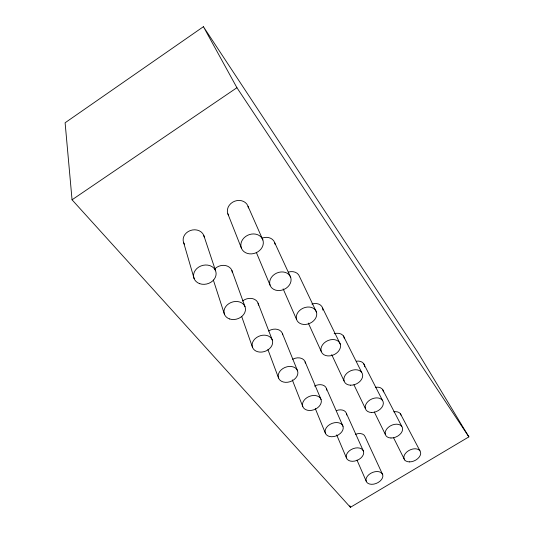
<?xml version="1.0" encoding="UTF-8"?>
<svg xmlns="http://www.w3.org/2000/svg" width="534" height="534" viewBox="0 0 534 534"><rect width="100%" height="100%" fill="white"/><g stroke="black" fill="none" stroke-linecap="round" stroke-linejoin="round"><path stroke-width="0.8" d="M203.421 26.7L65.108 122.767L72.05 199.796L350.424 507.3L468.892 436.872L417.995 352.634L203.421 26.7L236.929 87.716L468.892 436.872M72.05 199.796L236.929 87.716M400.393 413.73L419.938 450.796M382.571 389.399L401.795 426.372M363.601 363.5L382.417 400.28M343.369 335.886L361.672 372.358M393.625 437.907L404.645 459.928M374.307 412.001L385.321 434.409M322.629 308.118L340.318 344.19A10.239 7.69 -25.1 0 1 327.883 355.918A10.239 7.69 -25.1 0 1 324.031 343.102A10.239 7.69 -25.1 0 1 340.318 344.19M353.949 384.82L365.403 408.617M316.455 312.083A10.62 8.284 -24.6 0 0 299.374 310.715A10.62 8.284 -24.6 0 0 303.692 324.445A10.62 8.284 -24.6 0 0 316.455 312.083L299.534 276.612A9.999 8.083 -24.7 0 0 288.253 272.14M331.707 354.649L344.076 381.016M382.718 474.773A8.878 5.781 -23.9 0 0 368.867 474.659A8.878 5.781 -23.9 0 0 371.731 484.311A8.878 5.781 -23.9 0 0 382.718 474.773L365.169 436.805A8.437 5.754 -24 0 0 355.571 434.269M274.736 242.783L290.723 277.46A11.04 8.951 -23.8 0 1 277.607 290.516A11.04 8.951 -23.8 0 1 272.767 275.764A11.04 8.951 -23.8 0 1 290.723 277.46M308.312 323.083L321.208 351.399M346.399 413.389L363.514 451.337A9.165 6.168 -23.5 0 1 352.266 461.303A9.165 6.168 -23.5 0 1 349.089 451.063A9.165 6.168 -23.5 0 1 363.514 451.337M248.043 206.358L262.882 240A11.488 9.699 -22.5 0 1 249.405 253.83A11.488 9.699 -22.5 0 1 243.965 237.93A11.488 9.699 -22.5 0 1 262.882 240M283.127 288.841L296.597 319.539M326.428 388.472L343.015 426.312A9.472 6.588 -23 0 1 331.494 436.745A9.472 6.588 -23 0 1 327.963 425.865A9.472 6.588 -23 0 1 343.015 426.312M356.986 460.094L366.184 481.127M336.667 434.89L346.419 457.878M305.141 361.905L321.081 399.545A9.806 7.055 -22.4 0 1 309.279 410.486A9.806 7.055 -22.4 0 1 305.355 398.898A9.806 7.055 -22.4 0 1 321.081 399.545M256.28 252.288L270.057 285.169M315.3 408.59L325.326 433.061M282.399 333.53L297.565 370.843A10.159 7.576 -21.5 0 1 285.463 382.337A10.159 7.576 -21.5 0 1 281.098 369.962A10.159 7.576 -21.5 0 1 297.565 370.843M349.803 505.765L350.424 507.3M227.844 213.807L241.341 247.99M292.285 379.868L302.758 406.501M258.055 303.152L272.287 339.991A10.546 8.15 -20.4 0 1 259.871 352.093A10.546 8.15 -20.4 0 1 255.005 338.836A10.546 8.15 -20.4 0 1 272.287 339.991M267.901 349.523L278.554 378.025M231.923 270.544L245.033 306.723M241.622 316.322L252.535 347.407M203.801 235.454L215.569 270.765M213.36 280.063L224.487 314.406M183.723 242.877L194.156 278.715M314.506 386.082A8.971 6.515 -23 0 1 326.674 390.18M356.325 361.218A9.038 6.595 -25.9 0 1 364.535 366.811M334.171 333.737A9.338 7.042 -25.6 0 1 344.403 338.763M311.903 304.033A9.659 7.536 -25.3 0 1 322.896 310.1M268.609 330.987A9.592 7.429 -21.4 0 1 282.7 334.798M292.665 359.249A9.272 6.949 -22.3 0 1 305.401 363.1M336.373 410.606A8.698 6.114 -23.6 0 1 346.599 415.005M375.616 387.31A8.764 6.188 -26.1 0 1 383.432 391.949M393.732 411.814A8.497 5.821 -26.2 0 1 401.041 415.105M242.543 301.036A9.932 7.963 -20.1 0 1 252.762 298.686A9.932 7.963 -20.1 0 1 258.449 305.201M262.194 238.091A10.366 8.691 -23.8 0 1 275.07 244.272M214.688 268.996A10.306 8.551 -18.2 0 1 225.662 265.572A10.306 8.551 -18.2 0 1 232.377 272.727M184.49 244.298A10.72 9.198 -15.3 0 1 190.278 230.561A10.72 9.198 -15.3 0 1 204.235 237.003M228.559 215.282A10.767 9.372 -22.4 0 1 234.78 201.178A10.767 9.372 -22.4 0 1 248.417 207.953M371.364 412.482A9.545 6.675 -25.7 0 0 383.178 401.848A9.545 6.675 -25.7 0 0 368.286 401.234A9.545 6.675 -25.7 0 0 371.364 412.482M409.338 461.89A8.944 5.847 -26 0 0 420.585 452.178A8.944 5.847 -26 0 0 406.881 451.924A8.944 5.847 -26 0 0 409.338 461.89M390.968 437.993A9.238 6.241 -25.9 0 0 402.496 427.841A9.238 6.241 -25.9 0 0 388.225 427.42A9.238 6.241 -25.9 0 0 390.968 437.993M350.384 385.188A9.879 7.156 -25.5 0 0 362.499 374.034A9.879 7.156 -25.5 0 0 346.946 373.199A9.879 7.156 -25.5 0 0 350.384 385.188M229.673 318.978A10.967 8.791 -18.7 0 0 245.493 308.979A10.967 8.791 -18.7 0 0 229.033 303.546A10.967 8.791 -18.7 0 0 229.673 318.978M199.729 283.688A11.434 9.505 -16.3 0 0 216.11 273.181A11.434 9.505 -16.3 0 0 198.661 267.133A11.434 9.505 -16.3 0 0 199.729 283.688"/></g></svg>
